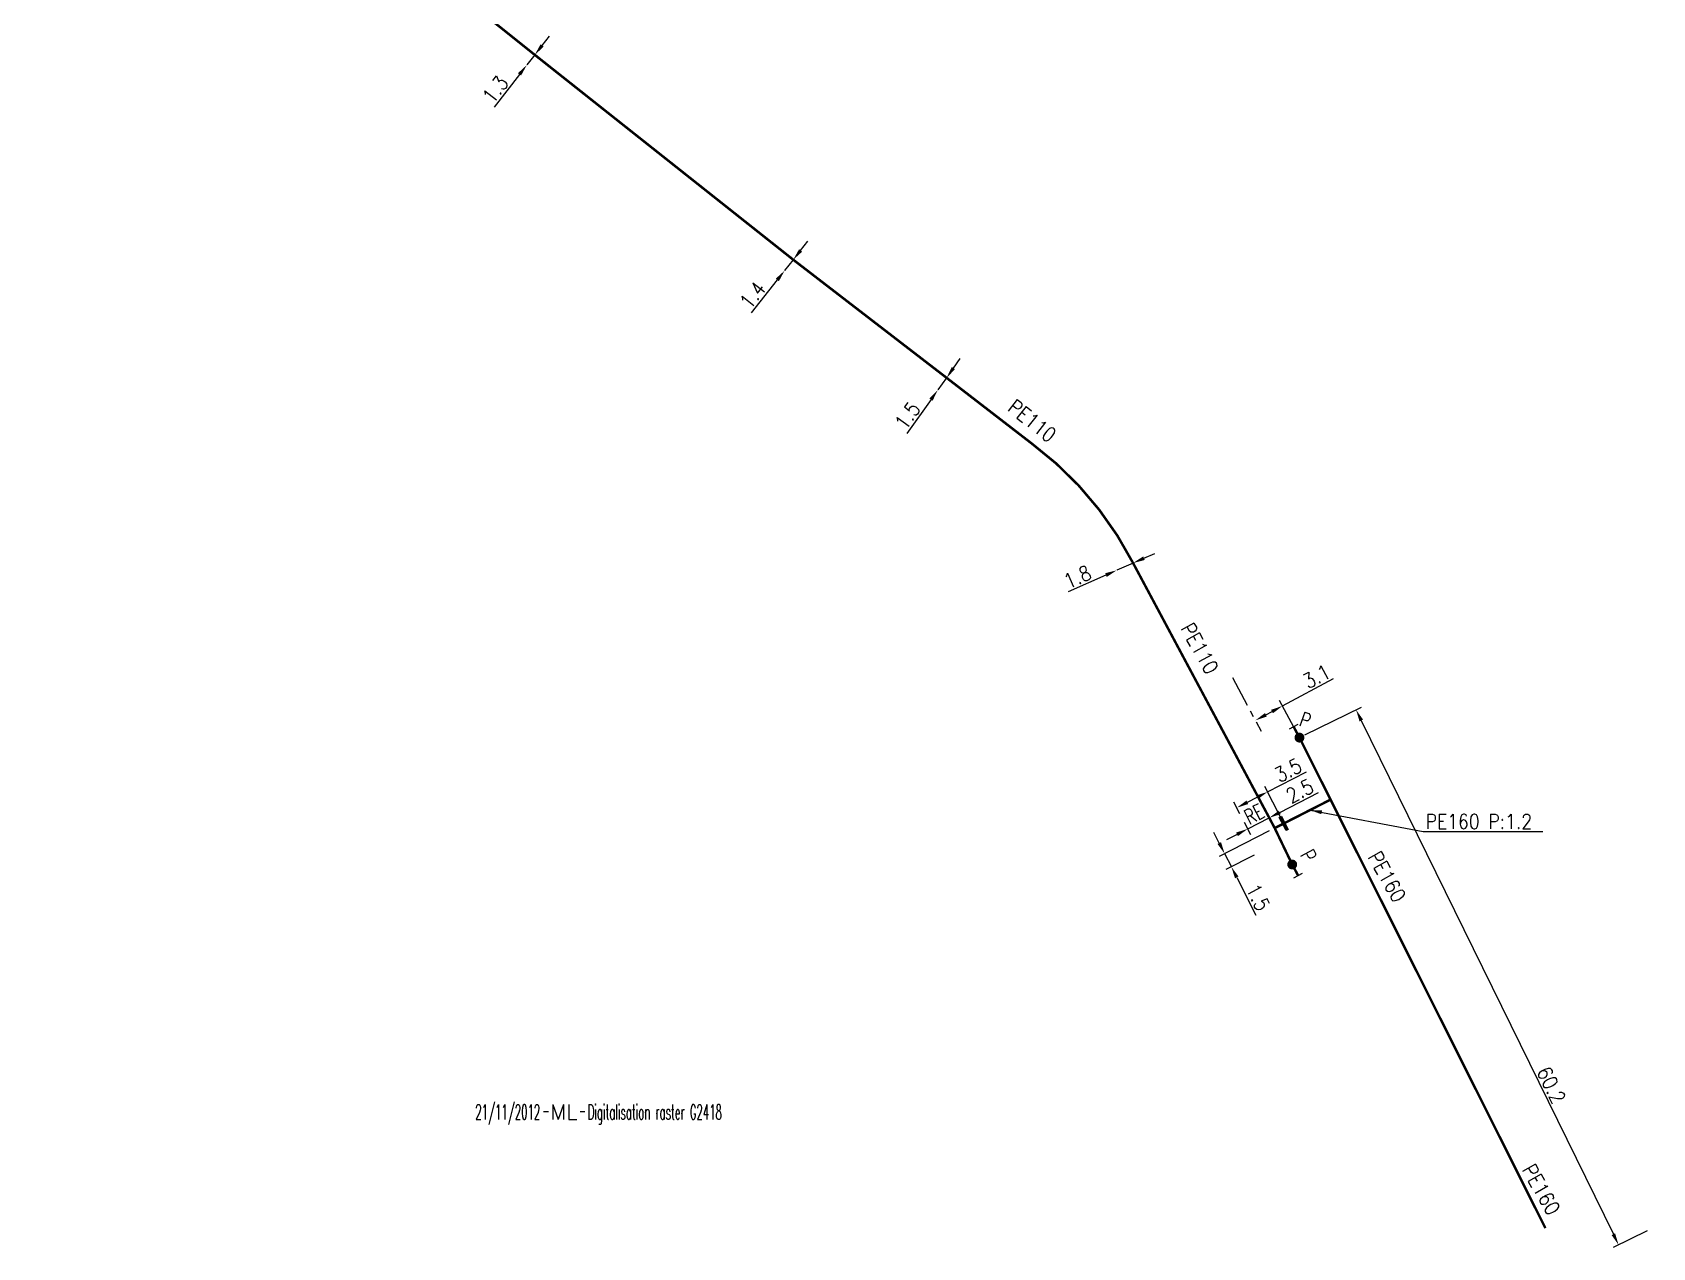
# Model space of a CAD drawing. Header units: millimetres. Extents: x 138998 to 140015, y 127998 to 129006.
# Drawn here: x 139396.4 to 139560, y 127998 to 128120.8 of the extents above; entities that cross this region are included whole.
import ezdxf
from ezdxf.enums import TextEntityAlignment as Align

# ---------------------------------------------------------------- set-up
doc = ezdxf.new("R2010")
doc.units = ezdxf.units.MM
doc.header["$PDMODE"] = 34
doc.linetypes.add('CENTER', pattern=[50.8, 31.75, -6.35, 6.35, -6.35])
doc.linetypes.add('L_25_PE', pattern=[2000, 1000, 1000])
doc.layers.get('0').update_dxf_attribs({"linetype": 'CONTINUOUS'})
doc.layers.get('DEFPOINTS').update_dxf_attribs({"linetype": 'CONTINUOUS'})
for name, color, linetype in [('L_150', 1, 'CONTINUOUS'), ('L_300', 7, 'CONTINUOUS'), ('L_340', 7, 'CONTINUOUS'), ('L_910', 7, 'CONTINUOUS')]:
    doc.layers.add(name, color=color, linetype=linetype)
doc.styles.add('G_ROMANS', font='ROMANS.SHX', dxfattribs={"width": 0.75})
doc.styles.get("Standard").update_dxf_attribs({"font": 'romans.shx', "width": 0.85})
doc.dimstyles.get("Standard").update_dxf_attribs({"dimtxt": 1.5, "dimasz": 1.2, "dimexe": 0.625, "dimexo": 0.625, "dimgap": 0.25, "dimtad": 1, "dimdec": 1, "dimzin": 0, "dimdsep": 46, "dimtxsty": 'Standard', "dimcen": -0.5, "dimadec": 0, "dimazin": 0, "dimtfac": 1, "dimtdec": 1, "dimtmove": 0, "dimatfit": 3, "dimfxl": 0, "dimtolj": 1, "dimtzin": 0, "dimarcsym": 0})

# ---------------------------------------------------------------- blocks, each defined once
blk = doc.blocks.new('GIS_MODF')
at = {"color": 0, "linetype": 'Continuous', "flags": 128}
for points in [[(-2.18, -0.01), (-1.68, -0.01)], [(1.52, -0.01), (2.02, -0.01)]]:
    blk.add_lwpolyline(points, dxfattribs=at)
at = {"color": 0, "linetype": 'Continuous', "width": 0.5}
blk.add_attdef('DATE', text='', height=1.5, dxfattribs=at).set_placement((-2.5, -0.8), align=Align.RIGHT)
at = {"color": 0, "linetype": 'Continuous', "width": 1.771291}
blk.add_attdef('USER', text='', height=1.5, dxfattribs=at).set_placement((-1.51, -0.8), (1.28, -0.8), align=Align.FIT)
at = {"color": 0, "linetype": 'Continuous', "width": 0.5}
blk.add_attdef('DESC', (2.29, -0.8), '', height=1.5, dxfattribs=at)
blk = doc.blocks.new('*D371')
at = {"layer": 'DEFPOINTS', "color": 0, "linetype": 'Continuous', "transparency": 16777216}
for p in [(139473.23, 128097.82), (139472.36, 128096.72), (139472.36, 128096.72)]:
    blk.add_point(p, dxfattribs=at)
at = {"layer": 'L_150', "color": 0, "linetype": 'Continuous', "lineweight": -2, "transparency": 16777216}
for p, q in [((139473.98, 128098.76), (139474.72, 128099.7)), ((139473.23, 128097.82), (139472.36, 128096.72)), ((139471.62, 128095.78), (139468.98, 128092.44))]:
    blk.add_line(p, q, dxfattribs=at)
at = {"layer": 'L_150', "color": 0, "linetype": 'Continuous', "transparency": 16777216}
for points in [[(139473.82, 128098.88), (139474.13, 128098.63), (139473.23, 128097.82)], [(139471.46, 128095.9), (139471.78, 128095.65), (139472.36, 128096.72)]]:
    blk.add_solid(points, dxfattribs=at)
at = {"layer": 'L_150', "color": 0, "linetype": 'Continuous', "transparency": 16777216, "insert": (139469.14, 128094.26), "char_height": 1.5, "attachment_point": 5, "rotation": 51.6407}
blk.add_mtext('\\A1;1.4', dxfattribs=at)
blk = doc.blocks.new('*D372')
at = {"layer": 'DEFPOINTS', "color": 0, "linetype": 'Continuous', "transparency": 16777216}
for p in [(139446.32, 128117.49), (139446.32, 128117.49), (139447.12, 128118.51)]:
    blk.add_point(p, dxfattribs=at)
at = {"layer": 'L_150', "color": 0, "linetype": 'Continuous', "lineweight": -2, "transparency": 16777216}
for p, q in [((139447.85, 128119.46), (139448.59, 128120.4)), ((139447.12, 128118.51), (139446.32, 128117.49)), ((139445.58, 128116.54), (139443, 128113.24))]:
    blk.add_line(p, q, dxfattribs=at)
at = {"layer": 'L_150', "color": 0, "linetype": 'Continuous', "transparency": 16777216}
for points in [[(139447.7, 128119.58), (139448.01, 128119.33), (139447.12, 128118.51)], [(139445.42, 128116.66), (139445.73, 128116.42), (139446.32, 128117.49)]]:
    blk.add_solid(points, dxfattribs=at)
at = {"layer": 'L_150', "color": 0, "linetype": 'Continuous', "transparency": 16777216, "insert": (139443.13, 128115.03), "char_height": 1.5, "attachment_point": 5, "rotation": 52.034}
blk.add_mtext('\\A1;1.3', dxfattribs=at)
blk = doc.blocks.new('*D373')
at = {"layer": 'DEFPOINTS', "color": 0, "linetype": 'Continuous', "transparency": 16777216}
for p in [(139507.56, 128067.18), (139505.92, 128066.45), (139505.92, 128066.45)]:
    blk.add_point(p, dxfattribs=at)
at = {"layer": 'L_150', "color": 0, "linetype": 'Continuous', "lineweight": -2, "transparency": 16777216}
for p, q in [((139507.56, 128067.18), (139505.92, 128066.45)), ((139508.66, 128067.67), (139509.76, 128068.16)), ((139504.82, 128065.96), (139501, 128064.26))]:
    blk.add_line(p, q, dxfattribs=at)
at = {"layer": 'L_150', "color": 0, "linetype": 'Continuous', "transparency": 16777216}
for points in [[(139508.58, 128067.85), (139508.74, 128067.49), (139507.56, 128067.18)], [(139504.74, 128066.15), (139504.9, 128065.78), (139505.92, 128066.45)]]:
    blk.add_solid(points, dxfattribs=at)
at = {"layer": 'L_150', "color": 0, "linetype": 'Continuous', "transparency": 16777216, "insert": (139501.95, 128065.78), "char_height": 1.5, "attachment_point": 5, "rotation": 24.0125}
blk.add_mtext('\\A1;1.8', dxfattribs=at)
blk = doc.blocks.new('*D374')
at = {"layer": 'DEFPOINTS', "color": 0, "linetype": 'Continuous', "transparency": 16777216}
for p in [(139487.84, 128084.67), (139487.84, 128084.67), (139488.72, 128085.89)]:
    blk.add_point(p, dxfattribs=at)
at = {"layer": 'L_150', "color": 0, "linetype": 'Continuous', "lineweight": -2, "transparency": 16777216}
for p, q in [((139489.41, 128086.87), (139490.11, 128087.85)), ((139488.72, 128085.89), (139487.84, 128084.67)), ((139487.15, 128083.69), (139484.71, 128080.28))]:
    blk.add_line(p, q, dxfattribs=at)
at = {"layer": 'L_150', "color": 0, "linetype": 'Continuous', "transparency": 16777216}
for points in [[(139489.25, 128086.99), (139489.57, 128086.75), (139488.72, 128085.89)], [(139486.98, 128083.81), (139487.31, 128083.58), (139487.84, 128084.67)]]:
    blk.add_solid(points, dxfattribs=at)
at = {"layer": 'L_150', "color": 0, "linetype": 'Continuous', "transparency": 16777216, "insert": (139484.77, 128082.08), "char_height": 1.5, "attachment_point": 5, "rotation": 54.4936}
blk.add_mtext('\\A1;1.5', dxfattribs=at)
blk = doc.blocks.new('L_300_12')
at = {"color": 0, "linetype": 'Continuous', "const_width": 0.497, "flags": 128}
blk.add_lwpolyline([(-0.25, 0, 1), (0.25, 0, 1)], format="xyb", close=True, dxfattribs=at)
at = {"color": 0, "linetype": 'Continuous', "style": 'G_ROMANS', "width": 0.75}
blk.add_text('P', height=1.5, dxfattribs=at).set_placement((0, 1.85), align=Align.MIDDLE)
at = {"color": 0, "linetype": 'Continuous', "width": 0.75, "flags": 3}
for tag, p in [('DEF_LEG', (0, -5)), ('DEF_COUP', (0, -7.5)), ('DEF_TYPE', (0, -10))]:
    blk.add_attdef(tag, text='', height=1.2, dxfattribs=at).set_placement(p, align=Align.MIDDLE)
blk = doc.blocks.new('L_340_07')
at = {"color": 0, "linetype": 'Continuous', "const_width": 0.25, "flags": 128}
blk.add_lwpolyline([(0, 0), (1.25, 0)], dxfattribs=at)
at = {"color": 0, "linetype": 'Continuous', "flags": 128}
blk.add_lwpolyline([(1.25, -0.5), (1.25, 0.5)], dxfattribs=at)
at = {"color": 0, "linetype": 'Continuous', "style": 'G_ROMANS', "width": 0.75, "flags": 3}
for tag, p in [('DEF_LEG', (0.72, -3.47)), ('DEF_COUP', (0.72, -5.97)), ('DEF_TYPE', (0.72, -8.47))]:
    blk.add_attdef(tag, text='', height=1.2, dxfattribs=at).set_placement(p, align=Align.MIDDLE)
blk = doc.blocks.new('*D389')
at = {"layer": 'DEFPOINTS', "color": 0, "linetype": 'Continuous', "transparency": 16777216}
for p in [(139519.92, 128051.29), (139519.92, 128051.29), (139524.37, 128049.55)]:
    blk.add_point(p, dxfattribs=at)
at = {"layer": 'L_300', "color": 0, "linetype": 'Continuous', "lineweight": -2, "transparency": 16777216}
for p, q in [((139522.66, 128052.75), (139527.81, 128055.51)), ((139520.98, 128051.85), (139521.6, 128052.18)), ((139524.07, 128050.1), (139522.36, 128053.3))]:
    blk.add_line(p, q, dxfattribs=at)
at = {"layer": 'L_300', "color": 0, "linetype": 'Continuous', "transparency": 16777216}
for points in [[(139520.89, 128052.03), (139521.07, 128051.68), (139519.92, 128051.29)], [(139521.5, 128052.36), (139521.69, 128052.01), (139522.66, 128052.75)]]:
    blk.add_solid(points, dxfattribs=at)
at = {"layer": 'L_300', "color": 0, "linetype": 'Continuous', "transparency": 16777216, "insert": (139526.1, 128055.73), "char_height": 1.5, "attachment_point": 5, "rotation": 28.1483}
blk.add_mtext('\\A1;3.1', dxfattribs=at)
blk = doc.blocks.new('*D390')
at = {"layer": 'DEFPOINTS', "color": 0, "linetype": 'Continuous', "transparency": 16777216}
for p in [(139521.87, 128040.41), (139516.81, 128037.83), (139520.35, 128037.96)]:
    blk.add_point(p, dxfattribs=at)
at = {"layer": 'L_150', "color": 0, "linetype": 'Continuous', "lineweight": -2, "transparency": 16777216}
for p, q in [((139516.27, 128038.9), (139515.72, 128039.97)), ((139521.31, 128040.13), (139516.26, 128037.55)), ((139516.81, 128037.83), (139517.49, 128036.5)), ((139519.8, 128037.68), (139516.93, 128036.22)), ((139518.04, 128035.43), (139519.98, 128031.62))]:
    blk.add_line(p, q, dxfattribs=at)
at = {"layer": 'L_150', "color": 0, "linetype": 'Continuous', "transparency": 16777216}
for points in [[(139516.45, 128038.99), (139516.09, 128038.81), (139516.81, 128037.83)], [(139518.21, 128035.53), (139517.86, 128035.34), (139517.49, 128036.5)]]:
    blk.add_solid(points, dxfattribs=at)
at = {"layer": 'L_150', "color": 0, "linetype": 'Continuous', "transparency": 16777216, "insert": (139520.19, 128033.41), "char_height": 1.5, "attachment_point": 5, "rotation": 297.0305}
blk.add_mtext('\\A1;1.5', dxfattribs=at)
blk = doc.blocks.new('*D391')
at = {"layer": 'DEFPOINTS', "color": 0, "linetype": 'Continuous', "transparency": 16777216}
for p in [(139524.37, 128049.55), (139560.05, 128000), (139556.61, 127998.31)]:
    blk.add_point(p, dxfattribs=at)
at = {"layer": 'L_300', "color": 0, "linetype": 'Continuous', "lineweight": -2, "transparency": 16777216}
for p, q in [((139524.93, 128049.82), (139530.65, 128052.63)), ((139530.62, 128051.28), (139556.09, 127999.39)), ((139559.49, 127999.72), (139556.05, 127998.04))]:
    blk.add_line(p, q, dxfattribs=at)
at = {"layer": 'L_300', "color": 0, "linetype": 'Continuous', "transparency": 16777216}
for points in [[(139530.8, 128051.37), (139530.44, 128051.19), (139530.09, 128052.36)], [(139556.26, 127999.48), (139555.91, 127999.3), (139556.61, 127998.31)]]:
    blk.add_solid(points, dxfattribs=at)
at = {"layer": 'L_300', "color": 0, "linetype": 'Continuous', "transparency": 16777216, "insert": (139549.81, 128014.45), "char_height": 1.5, "attachment_point": 5, "rotation": 296.1403}
blk.add_mtext('\\A1;60.2', dxfattribs=at)
blk = doc.blocks.new('*D522')
at = {"layer": 'DEFPOINTS', "color": 0, "linetype": 'Continuous', "transparency": 16777216}
for p in [(139518.5, 128041.57), (139521.32, 128041.45), (139519.14, 128040.33)]:
    blk.add_point(p, dxfattribs=at)
at = {"layer": 'L_150', "color": 0, "linetype": 'Continuous', "lineweight": -2, "transparency": 16777216}
for p, q in [((139522.39, 128041.99), (139526.28, 128043.99)), ((139518.79, 128041.01), (139519.42, 128039.77)), ((139519.14, 128040.33), (139521.32, 128041.45)), ((139518.07, 128039.78), (139517, 128039.23))]:
    blk.add_line(p, q, dxfattribs=at)
at = {"layer": 'L_150', "color": 0, "linetype": 'Continuous', "transparency": 16777216}
for points in [[(139522.29, 128042.17), (139522.48, 128041.82), (139521.32, 128041.45)], [(139517.98, 128039.96), (139518.16, 128039.6), (139519.14, 128040.33)]]:
    blk.add_solid(points, dxfattribs=at)
at = {"layer": 'L_150', "color": 0, "linetype": 'Continuous', "transparency": 16777216, "insert": (139524.41, 128044.16), "char_height": 1.5, "attachment_point": 5, "rotation": 27.1613}
blk.add_mtext('\\A1;2.5', dxfattribs=at)
blk = doc.blocks.new('L_340_21')
at = {"linetype": 'Continuous'}
blk.add_hatch(color=0, dxfattribs=at).paths.add_polyline_path([(0.125, 0.75), (-0.125, 0.75), (-0.125, -0.75), (0.125, -0.75)])
at = {"color": 0, "linetype": 'Continuous'}
blk.add_lwpolyline([(-0.125, 0.75), (0.125, 0.75), (0.125, -0.75), (-0.125, -0.75)], close=True, dxfattribs=at)
at = {"color": 0, "linetype": 'Continuous', "width": 0.75}
for tag, height, flags, p in [('RE', 1.5, 8, (0, 3)), ('DEF_LEG', 1.2, 3, (0, -5)), ('DEF_COUP', 1.2, 3, (0, -7.5)), ('DEF_TYPE', 1.2, 3, (0, -10))]:
    blk.add_attdef(tag, text='', height=height, dxfattribs=dict(at, flags=flags)).set_placement(p, align=Align.MIDDLE)
blk = doc.blocks.new('*D523')
at = {"layer": 'DEFPOINTS', "color": 0, "linetype": 'Continuous', "transparency": 16777216}
for p in [(139518.04, 128042.47), (139518.64, 128041.29), (139522.79, 128040.88)]:
    blk.add_point(p, dxfattribs=at)
at = {"layer": 'L_340', "color": 0, "linetype": 'Continuous', "lineweight": -2, "transparency": 16777216}
for p, q in [((139521.15, 128044.07), (139525.08, 128046.08)), ((139522.5, 128041.44), (139520.87, 128044.62)), ((139518.36, 128041.85), (139517.75, 128043.02)), ((139519.11, 128043.02), (139520.09, 128043.52))]:
    blk.add_line(p, q, dxfattribs=at)
at = {"layer": 'L_340', "color": 0, "linetype": 'Continuous', "transparency": 16777216}
for points in [[(139519.99, 128043.7), (139520.18, 128043.34), (139521.15, 128044.07)], [(139519.02, 128043.19), (139519.2, 128042.84), (139518.04, 128042.47)]]:
    blk.add_solid(points, dxfattribs=at)
at = {"layer": 'L_340', "color": 0, "linetype": 'Continuous', "transparency": 16777216, "insert": (139523.22, 128046.25), "char_height": 1.5, "attachment_point": 5, "rotation": 27.1675}
blk.add_mtext('\\A1;3.5', dxfattribs=at)

msp = doc.modelspace()

# ---------------------------------------------------------------- linework, layer by layer
at = {"layer": 'L_150', "linetype": 'L_25_PE', "flags": 128}
msp.add_lwpolyline([(139523.64, 128036.73, 0.25, 0.25, 0), (139521.87, 128040.41, 0.25, 0.25, 0), (139521.32, 128041.45, 0.25, 0.25, 0), (139507.56, 128067.19, 0.25, 0.25, 0.114555), (139497.33, 128079.25, 0.25, 0.25, 0), (139488.71, 128085.9, 0.25, 0.25, 0), (139473.23, 128097.82, 0.25, 0.25, 0), (139447.11, 128118.52, 0.25, 0.25, 0), (139437.06, 128126.55, 0.25, 0.25, 0), (139417.85, 128141.62, 0.25, 0.25, -0.141186), (139410.05, 128152.42, 0.25, 0.25, 0), (139403.62, 128169.77, 0.25, 0.25, 0.128524), (139401.49, 128172.82, 0.25, 0.25, 0.259092), (139396.49, 128173.82, 0, 0, 0)], format="xyseb", dxfattribs=at)
at = {"layer": 'L_150', "linetype": 'L_25_PE', "const_width": 0.25, "flags": 128}
for points in [[(139524.37, 128049.55), (139549.22, 128000)], [(139521.87, 128040.41), (139527.5, 128043.28)]]:
    msp.add_lwpolyline(points, dxfattribs=at)
at = {"layer": 'L_300', "color": 7, "linetype": 'CENTER', "ltscale": 0.1, "flags": 128}
msp.add_lwpolyline([(139517.61, 128055.62), (139520.5, 128050.2)], dxfattribs=at)

# ---------------------------------------------------------------- block references
at = {"layer": 'L_300'}
for p, rotation in [((139524.37, 128049.55), 341.2827264316912), ((139523.64, 128036.73), 298.2375282542455)]:
    msp.add_blockref('L_300_12', p, dxfattribs=dict(at, rotation=rotation))
at = {"layer": 'L_340'}
for p, rotation in [((139524.37, 128049.55), 118.1482839948058), ((139523.64, 128036.73), 298.2375282532854)]:
    msp.add_blockref('L_340_07', p, dxfattribs=dict(at, rotation=rotation))
ref = msp.add_blockref('L_340_21', (139522.79, 128040.88), dxfattribs=dict(at, rotation=27.03440837223821))
ref.add_attrib('RE', 'RE', dxfattribs={"layer": '0', "color": 0, "linetype": 'Continuous', "height": 1.5, "rotation": 27.0344, "width": 0.75, "flags": 8}).set_placement((139519.8, 128041.84), align=Align.MIDDLE)
at = {"layer": 'L_910'}
ref = msp.add_blockref('GIS_MODF', (139450.17, 128011.78), dxfattribs=at)
ref.add_attrib('DATE', '21/11/2012', dxfattribs={"layer": '0', "color": 0, "linetype": 'Continuous', "height": 1.5, "width": 0.5}).set_placement((139447.67, 128010.98), align=Align.RIGHT)
ref.add_attrib('USER', 'ML', dxfattribs={"layer": '0', "color": 0, "linetype": 'Continuous', "height": 1.5, "width": 0.97421}).set_placement((139448.66, 128010.98), (139451.45, 128010.98), align=Align.FIT)
ref.add_attrib('DESC', 'Digitalisation raster G2418', (139452.46, 128010.98), dxfattribs={"layer": '0', "color": 0, "linetype": 'Continuous', "height": 1.5, "width": 0.5})

# ---------------------------------------------------------------- texts
at = {"layer": 'L_150', "linetype": 'Continuous', "width": 0.85}
for s, rotation, p in [('PE110', 321.4642, (139497.36, 128081.55)), ('PE110', 299.2651, (139514.29, 128058.56)), ('PE160', 299.5902, (139533.22, 128035.5)), ('PE160', 299.5902, (139548.8, 128003.91))]:
    msp.add_text(s, height=1.5, rotation=rotation, dxfattribs=at).set_placement(p, align=Align.MIDDLE)
at = {"layer": 'L_150', "linetype": 'Continuous', "insert": (139537.11, 128040.32), "char_height": 1.5, "attachment_point": 7}
msp.add_mtext('PE160 P:1.2', dxfattribs=at)

# ---------------------------------------------------------------- dimensions: what is measured, and where the dimension line sits
at = {"layer": 'L_150', "linetype": 'Continuous'}
for base, p1, p2, angle, picture, middle in [((139446.32, 128117.49), (139447.12, 128118.51), (139446.32, 128117.49), 52.034, '*D372', (139443.92, 128114.42)), ((139472.36, 128096.72), (139473.23, 128097.82), (139472.36, 128096.72), 51.6407, '*D371', (139469.93, 128093.64)), ((139487.84, 128084.67), (139488.72, 128085.89), (139487.84, 128084.67), 54.4936, '*D374', (139485.58, 128081.5)), ((139505.92, 128066.45), (139507.56, 128067.18), (139505.92, 128066.45), 24.0125, '*D373', (139502.36, 128064.87)), ((139519.14, 128040.33), (139521.32, 128041.45), (139518.5, 128041.57), 27.1613, '*D522', (139524.86, 128043.27)), ((139516.81, 128037.83), (139520.35, 128037.96), (139521.87, 128040.41), 297.0305, '*D390', (139519.3, 128032.95))]:
    dim = msp.add_linear_dim(base=base, p1=p1, p2=p2, angle=angle, dimstyle='Standard', dxfattribs=at)
    dim.commit()
    dim.dimension.update_dxf_attribs({"geometry": picture, "text_midpoint": middle, "dimtype": 160})
at = {"layer": 'L_300', "linetype": 'Continuous'}
for base, p2, angle, picture, middle in [((139519.92, 128051.29), (139519.92, 128051.29), 28.1483, '*D389', (139526.57, 128054.84)), ((139556.61, 127998.31), (139560.05, 128000), 296.1403, '*D391', (139548.91, 128014.01))]:
    dim = msp.add_linear_dim(base=base, p1=(139524.37, 128049.55), p2=p2, angle=angle, dimstyle='Standard', dxfattribs=at)
    dim.commit()
    dim.dimension.update_dxf_attribs({"geometry": picture, "text_midpoint": middle, "dimtype": 160})
at = {"layer": 'L_340', "linetype": 'Continuous'}
dim = msp.add_linear_dim(base=(139518.04, 128042.47), p1=(139522.79, 128040.88), p2=(139518.64, 128041.29), angle=27.1675, dimstyle='Standard', dxfattribs=at)
dim.commit()
dim.dimension.update_dxf_attribs({"geometry": '*D523', "text_midpoint": (139523.67, 128045.36), "dimtype": 160})

# ---------------------------------------------------------------- leaders
at = {"layer": 'L_150', "linetype": 'Continuous', "annotation_type": 0, "has_hookline": 1, "hookline_direction": 0, "text_width": 11.84}
msp.add_leader([(139525.44, 128042.23), (139536.86, 128040.07)], dimstyle='Standard', dxfattribs=at)

doc.saveas('drawing.dxf')
